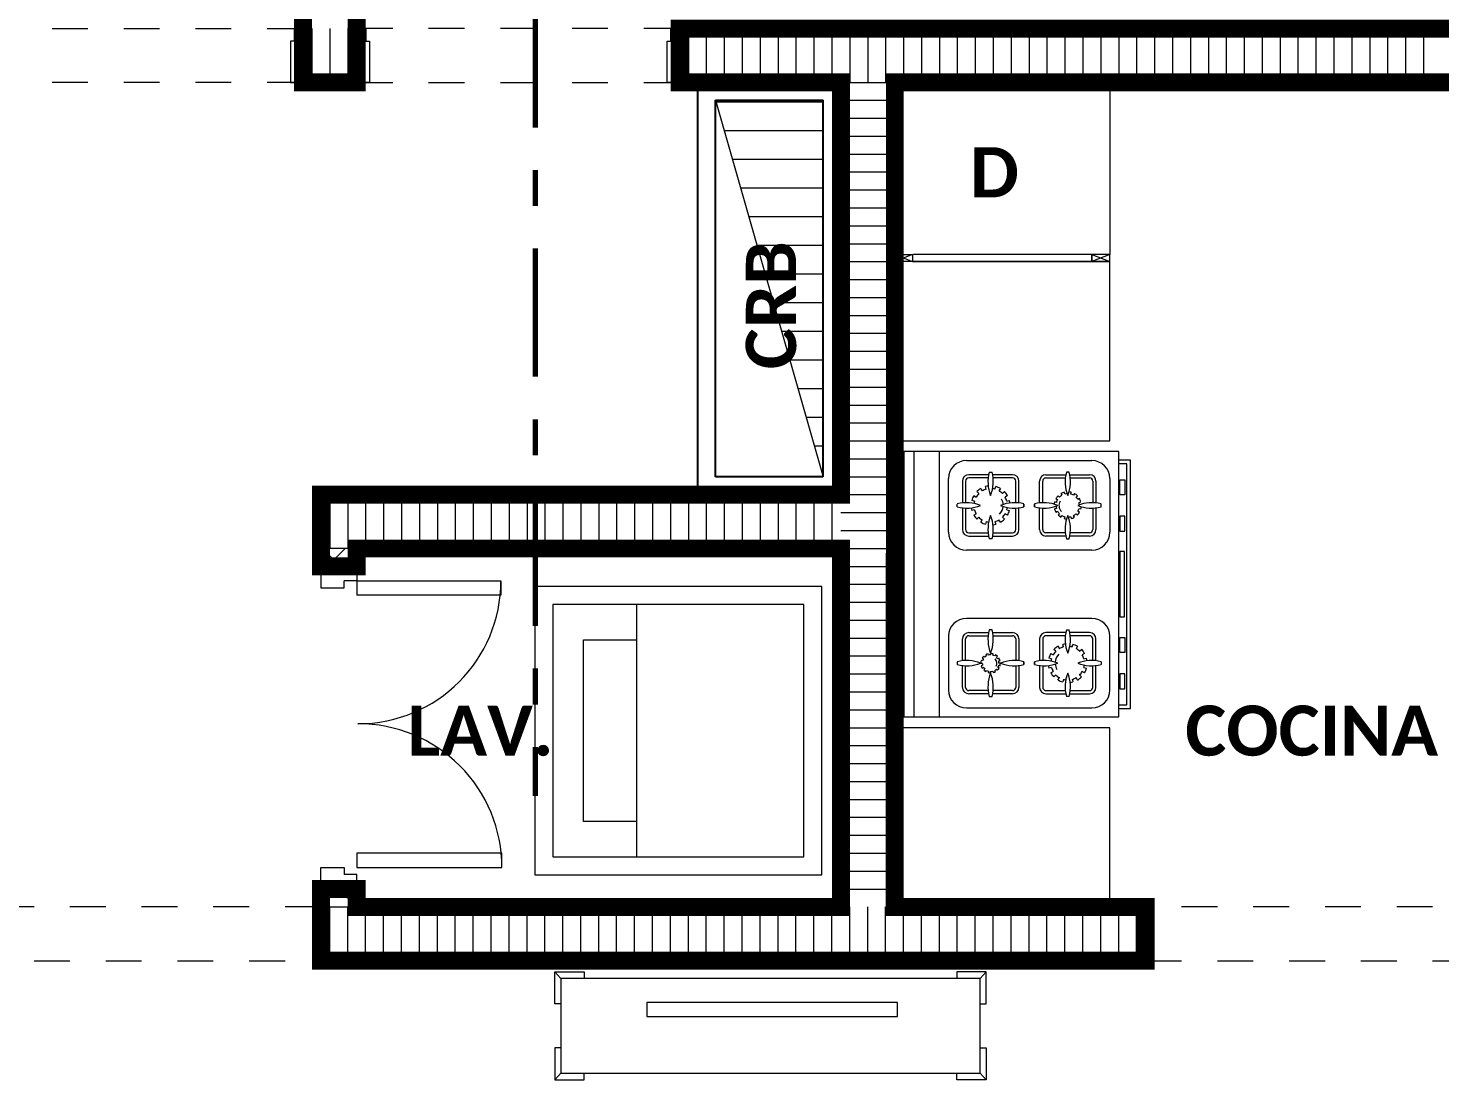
# Model space of a CAD drawing. Header units: metres. Extents: x -144 to 1000, y -717 to 29.
# Drawn here: x 562.195 to 566.131, y -554.602 to -551.669 of the extents above; entities that cross this region are included whole.
import ezdxf

# ---------------------------------------------------------------- set-up
doc = ezdxf.new("R2010")
doc.units = ezdxf.units.M
for name, pattern in [('Basculante', [0.11625, 0.075, -0.04125]), ('Dash Dot 3_16_', [0.595313, 0.357187, -0.119063, 0, -0.119063]), ('Trazo', [0.45, 0.225, -0.225])]:
    doc.linetypes.add(name, pattern=pattern)
doc.layers.get('0').update_dxf_attribs({"color": 1})
doc.layers.add('00-MEDICION', color=30, linetype='Continuous')
for name, color, linetype, lineweight in [('A-DETL-GENF', 1, 'Continuous', 9), ('A-DETL-MEDM', 1, 'Continuous', 30), ('A-DETL-THIN', 1, 'Continuous', 9), ('A-DOOR', 1, 'Continuous', 9), ('A-DOOR-FRAM', 1, 'Continuous', 9), ('A-DOOR-HDLN', 1, 'Trazo', 20), ('A-FLOR', 2, 'Continuous', 9), ('A-GENM', 1, 'Continuous', 9), ('A-WALL', 4, 'Continuous', 9), ('G-ANNO-SYMB', 1, 'Continuous', 9), ('G-ANNO-TEXT', 2, 'Continuous', 9), ('G-IMPT', 1, 'Continuous', 9), ('I-FURN', 2, 'Continuous', 9)]:
    doc.layers.add(name, color=color, linetype=linetype, lineweight=lineweight)
doc.layers.add('A-WALL-PATT', color=7, linetype='Continuous', lineweight=35, true_color=0x9c9c9c)
doc.styles.add('Calibri_B', font='calibrib.ttf', dxfattribs={"height": 0.165})

# ---------------------------------------------------------------- blocks, each defined once
blk = doc.blocks.new('ESTUFA TIPO - 13-estufa_dwg-319792-Nivel 5')
at = {"layer": 'G-IMPT'}
for p, q in [((-2234.0276, 503.5424), (-2234.0276, 504.2824)), ((-2233.957, 503.5424), (-2233.957, 504.2824)), ((-2233.882, 504.2574), (-2233.532, 504.2574)), ((-2233.932, 504.0574), (-2233.932, 504.2074)), ((-2233.8932, 504.1999), (-2233.8932, 504.1391)), ((-2233.8842, 504.1999), (-2233.8842, 504.1398)), ((-2233.8201, 504.2179), (-2233.8752, 504.2179)), ((-2233.8214, 504.2089), (-2233.8752, 504.2089)), ((-2233.8184, 504.2253), (-2233.8106, 504.2253)), ((-2233.7537, 504.2179), (-2233.8089, 504.2179)), ((-2233.7537, 504.2089), (-2233.8076, 504.2089)), ((-2233.7447, 504.1398), (-2233.7447, 504.1999)), ((-2233.7357, 504.1391), (-2233.7357, 504.1999)), ((-2233.6782, 504.1391), (-2233.6782, 504.1999)), ((-2233.6692, 504.1398), (-2233.6692, 504.1999)), ((-2233.6602, 504.2179), (-2233.6051, 504.2179)), ((-2233.6602, 504.2089), (-2233.6064, 504.2089)), ((-2233.5956, 504.2253), (-2233.6034, 504.2253)), ((-2233.5939, 504.2179), (-2233.5387, 504.2179)), ((-2233.5926, 504.2089), (-2233.5387, 504.2089)), ((-2233.5297, 504.1999), (-2233.5297, 504.1398)), ((-2233.5207, 504.1999), (-2233.5207, 504.1391)), ((-2233.482, 504.2074), (-2233.482, 504.0574)), ((-2233.8615, 504.1596), (-2233.8549, 504.1558)), ((-2233.8475, 504.1654), (-2233.8529, 504.1708)), ((-2233.8417, 504.1795), (-2233.8378, 504.1728)), ((-2233.8266, 504.1775), (-2233.8286, 504.1849)), ((-2233.8024, 504.1775), (-2233.8004, 504.1849)), ((-2233.7873, 504.1795), (-2233.7912, 504.1728)), ((-2233.7815, 504.1654), (-2233.7761, 504.1708)), ((-2233.7675, 504.1596), (-2233.7741, 504.1558)), ((-2233.6185, 504.1654), (-2233.6158, 504.1607)), ((-2233.608, 504.164), (-2233.6093, 504.1692)), ((-2233.591, 504.164), (-2233.5897, 504.1692)), ((-2233.5805, 504.1654), (-2233.5832, 504.1607)), ((-2233.9074, 504.1285), (-2233.9074, 504.1363)), ((-2233.8932, 504.1257), (-2233.8932, 504.0649)), ((-2233.8842, 504.125), (-2233.8842, 504.0649)), ((-2233.8596, 504.1445), (-2233.867, 504.1465)), ((-2233.8596, 504.1204), (-2233.867, 504.1184)), ((-2233.7694, 504.1445), (-2233.762, 504.1465)), ((-2233.7694, 504.1204), (-2233.762, 504.1184)), ((-2233.7447, 504.0649), (-2233.7447, 504.125)), ((-2233.7357, 504.0649), (-2233.7357, 504.1257)), ((-2233.6782, 504.0649), (-2233.6782, 504.1257)), ((-2233.6692, 504.0649), (-2233.6692, 504.125)), ((-2233.631, 504.1409), (-2233.6362, 504.1423)), ((-2233.631, 504.124), (-2233.6362, 504.1226)), ((-2233.6324, 504.1514), (-2233.6278, 504.1488)), ((-2233.6226, 504.1555), (-2233.6264, 504.1593)), ((-2233.5764, 504.1555), (-2233.5726, 504.1593)), ((-2233.5666, 504.1514), (-2233.5712, 504.1488)), ((-2233.568, 504.1409), (-2233.5628, 504.1423)), ((-2233.568, 504.124), (-2233.5628, 504.1226)), ((-2233.5297, 504.125), (-2233.5297, 504.0649)), ((-2233.5207, 504.1257), (-2233.5207, 504.0649)), ((-2233.5066, 504.1285), (-2233.5066, 504.1363)), ((-2233.8615, 504.1053), (-2233.8549, 504.1091)), ((-2233.8475, 504.0994), (-2233.8529, 504.094)), ((-2233.8417, 504.0854), (-2233.8378, 504.092)), ((-2233.8266, 504.0874), (-2233.8286, 504.08)), ((-2233.8024, 504.0874), (-2233.8004, 504.08)), ((-2233.7873, 504.0854), (-2233.7912, 504.092)), ((-2233.7815, 504.0994), (-2233.7761, 504.094)), ((-2233.7675, 504.1053), (-2233.7741, 504.1091)), ((-2233.6324, 504.1134), (-2233.6278, 504.1161)), ((-2233.6226, 504.1093), (-2233.6264, 504.1055)), ((-2233.6185, 504.0995), (-2233.6158, 504.1041)), ((-2233.608, 504.1009), (-2233.6093, 504.0957)), ((-2233.591, 504.1009), (-2233.5897, 504.0957)), ((-2233.5805, 504.0995), (-2233.5832, 504.1041)), ((-2233.5764, 504.1093), (-2233.5726, 504.1055)), ((-2233.5666, 504.1134), (-2233.5712, 504.1161)), ((-2233.8752, 504.0559), (-2233.8214, 504.0559)), ((-2233.8752, 504.0469), (-2233.8201, 504.0469)), ((-2233.8089, 504.0469), (-2233.7537, 504.0469)), ((-2233.8076, 504.0559), (-2233.7537, 504.0559)), ((-2233.6064, 504.0559), (-2233.6602, 504.0559)), ((-2233.6051, 504.0469), (-2233.6602, 504.0469)), ((-2233.5387, 504.0469), (-2233.5939, 504.0469)), ((-2233.5387, 504.0559), (-2233.5926, 504.0559)), ((-2233.532, 504.0074), (-2233.882, 504.0074)), ((-2233.8106, 504.0396), (-2233.8184, 504.0396)), ((-2233.6034, 504.0396), (-2233.5956, 504.0396)), ((-2233.532, 503.8174), (-2233.882, 503.8174)), ((-2233.932, 503.7674), (-2233.932, 503.6174)), ((-2233.8752, 503.7779), (-2233.8201, 503.7779)), ((-2233.8752, 503.7689), (-2233.8214, 503.7689)), ((-2233.8106, 503.7853), (-2233.8184, 503.7853)), ((-2233.8089, 503.7779), (-2233.7537, 503.7779)), ((-2233.8076, 503.7689), (-2233.7537, 503.7689)), ((-2233.6051, 503.7779), (-2233.6602, 503.7779)), ((-2233.6064, 503.7689), (-2233.6602, 503.7689)), ((-2233.6034, 503.7853), (-2233.5956, 503.7853)), ((-2233.5387, 503.7779), (-2233.5939, 503.7779)), ((-2233.5387, 503.7689), (-2233.5926, 503.7689)), ((-2233.482, 503.6174), (-2233.482, 503.7674)), ((-2233.8932, 503.6991), (-2233.8932, 503.7599)), ((-2233.8842, 503.6998), (-2233.8842, 503.7599)), ((-2233.7447, 503.7599), (-2233.7447, 503.6998)), ((-2233.7357, 503.7599), (-2233.7357, 503.6991)), ((-2233.6782, 503.7599), (-2233.6782, 503.6991)), ((-2233.6692, 503.7599), (-2233.6692, 503.6998)), ((-2233.6325, 503.7254), (-2233.6379, 503.7308)), ((-2233.6267, 503.7395), (-2233.6228, 503.7328)), ((-2233.6116, 503.7375), (-2233.6136, 503.7449)), ((-2233.5874, 503.7375), (-2233.5854, 503.7449)), ((-2233.5723, 503.7395), (-2233.5762, 503.7328)), ((-2233.5665, 503.7254), (-2233.5611, 503.7308)), ((-2233.5297, 503.6998), (-2233.5297, 503.7599)), ((-2233.5207, 503.6991), (-2233.5207, 503.7599)), ((-2233.9074, 503.6963), (-2233.9074, 503.6885)), ((-2233.8417, 503.6924), (-2233.8378, 503.6924)), ((-2233.837, 503.6985), (-2233.8407, 503.6995)), ((-2233.838, 503.706), (-2233.8347, 503.7041)), ((-2233.831, 503.7089), (-2233.8337, 503.7116)), ((-2233.8281, 503.7159), (-2233.8262, 503.7126)), ((-2233.8205, 503.715), (-2233.8215, 503.7187)), ((-2233.8145, 503.7196), (-2233.8145, 503.7158)), ((-2233.8085, 503.715), (-2233.8075, 503.7187)), ((-2233.8009, 503.7159), (-2233.8028, 503.7126)), ((-2233.798, 503.7089), (-2233.7953, 503.7116)), ((-2233.791, 503.706), (-2233.7943, 503.7041)), ((-2233.792, 503.6985), (-2233.7883, 503.6995)), ((-2233.7873, 503.6924), (-2233.7912, 503.6924)), ((-2233.6446, 503.7045), (-2233.652, 503.7065)), ((-2233.6465, 503.7196), (-2233.6399, 503.7158)), ((-2233.5525, 503.7196), (-2233.5591, 503.7158)), ((-2233.5544, 503.7045), (-2233.547, 503.7065)), ((-2233.5066, 503.6963), (-2233.5066, 503.6885)), ((-2233.8932, 503.6249), (-2233.8932, 503.6857)), ((-2233.8842, 503.6249), (-2233.8842, 503.685)), ((-2233.837, 503.6864), (-2233.8407, 503.6854)), ((-2233.838, 503.6788), (-2233.8347, 503.6808)), ((-2233.831, 503.6759), (-2233.8337, 503.6732)), ((-2233.8281, 503.6689), (-2233.8262, 503.6722)), ((-2233.8205, 503.6699), (-2233.8215, 503.6662)), ((-2233.8145, 503.6653), (-2233.8145, 503.6691)), ((-2233.8085, 503.6699), (-2233.8075, 503.6662)), ((-2233.8009, 503.6689), (-2233.8028, 503.6722)), ((-2233.798, 503.6759), (-2233.7953, 503.6732)), ((-2233.791, 503.6788), (-2233.7943, 503.6808)), ((-2233.792, 503.6864), (-2233.7883, 503.6854)), ((-2233.7447, 503.685), (-2233.7447, 503.6249)), ((-2233.7357, 503.6857), (-2233.7357, 503.6249)), ((-2233.6782, 503.6857), (-2233.6782, 503.6249)), ((-2233.6692, 503.685), (-2233.6692, 503.6249)), ((-2233.6446, 503.6804), (-2233.652, 503.6784)), ((-2233.6465, 503.6653), (-2233.6399, 503.6691)), ((-2233.6325, 503.6594), (-2233.6379, 503.654)), ((-2233.6267, 503.6454), (-2233.6228, 503.652)), ((-2233.5723, 503.6454), (-2233.5762, 503.652)), ((-2233.5665, 503.6594), (-2233.5611, 503.654)), ((-2233.5525, 503.6653), (-2233.5591, 503.6691)), ((-2233.5544, 503.6804), (-2233.547, 503.6784)), ((-2233.5297, 503.6249), (-2233.5297, 503.685)), ((-2233.5207, 503.6249), (-2233.5207, 503.6857)), ((-2233.8214, 503.6159), (-2233.8752, 503.6159)), ((-2233.7537, 503.6159), (-2233.8076, 503.6159)), ((-2233.6602, 503.6159), (-2233.6064, 503.6159)), ((-2233.6116, 503.6474), (-2233.6136, 503.64)), ((-2233.5926, 503.6159), (-2233.5387, 503.6159)), ((-2233.5874, 503.6474), (-2233.5854, 503.64)), ((-2233.8201, 503.6069), (-2233.8752, 503.6069)), ((-2233.8184, 503.5996), (-2233.8106, 503.5996)), ((-2233.7537, 503.6069), (-2233.8089, 503.6069)), ((-2233.6602, 503.6069), (-2233.6051, 503.6069)), ((-2233.5956, 503.5996), (-2233.6034, 503.5996)), ((-2233.5939, 503.6069), (-2233.5387, 503.6069)), ((-2233.882, 503.5674), (-2233.532, 503.5674))]:
    blk.add_line(p, q, dxfattribs=at)
at = {"layer": 'G-IMPT', "flags": 128}
for points in [[(-2234.057, 504.2824), (-2234.057, 503.5424), (-2233.457, 503.5424), (-2233.457, 504.2824)], [(-2233.4538, 504.1621), (-2233.4538, 504.2041), (-2233.4404, 504.2041), (-2233.4404, 504.1621)], [(-2233.7216, 504.1363), (-2233.7216, 504.1285)], [(-2233.6924, 504.1363), (-2233.6924, 504.1285)], [(-2233.4538, 504.1027), (-2233.4538, 504.0608), (-2233.4404, 504.0608), (-2233.4404, 504.1027)], [(-2233.4543, 504.0034), (-2233.4543, 503.8215), (-2233.4409, 503.8215), (-2233.4409, 504.0034)], [(-2233.4538, 503.7221), (-2233.4538, 503.7641), (-2233.4404, 503.7641), (-2233.4404, 503.7221)], [(-2233.7216, 503.6963), (-2233.7216, 503.6885)], [(-2233.6924, 503.6885), (-2233.6924, 503.6963)], [(-2233.4538, 503.6627), (-2233.4538, 503.6208), (-2233.4404, 503.6208), (-2233.4404, 503.6627)]]:
    blk.add_lwpolyline(points, close=True, dxfattribs=at)
for points in [[(-2233.457, 503.5664), (-2233.4247, 503.5664), (-2233.4247, 504.2584), (-2233.457, 504.2584)], [(-2233.457, 503.5764), (-2233.4347, 503.5764), (-2233.4347, 504.2484), (-2233.457, 504.2484)]]:
    blk.add_lwpolyline(points, dxfattribs=at)
at = {"layer": 'G-IMPT'}
for centre, radius, start, end in [((-2233.882, 504.2074), 0.05, 90, 180), ((-2233.532, 504.2074), 0.05, 360, 90), ((-2233.8752, 504.1999), 0.018, 90, 180), ((-2233.8752, 504.1999), 0.009, 90, 180), ((-2233.7205, 504.1985), 0.1015, 164.6884, 202.146), ((-2233.9085, 504.1985), 0.1015, 337.854, 15.3116), ((-2233.7537, 504.1999), 0.018, 0, 90), ((-2233.7537, 504.1999), 0.009, 0, 90), ((-2233.6602, 504.1999), 0.018, 90, 180), ((-2233.6602, 504.1999), 0.009, 90, 180), ((-2233.5055, 504.1985), 0.1015, 164.6884, 202.146), ((-2233.6935, 504.1985), 0.1015, 337.854, 15.3116), ((-2233.5387, 504.1999), 0.018, 0, 90), ((-2233.5387, 504.1999), 0.009, 0, 90), ((-2233.8145, 504.1324), 0.0543, 150, 165), ((-2233.8145, 504.1324), 0.0467, 135, 150), ((-2233.8145, 504.1324), 0.0543, 120, 135), ((-2233.8145, 504.1324), 0.0467, 105, 120), ((-2233.8145, 504.1324), 0.0543, 97.1393, 105), ((-2233.8145, 504.1324), 0.0467, 75, 83.1767), ((-2233.8145, 504.1324), 0.0543, 60, 75), ((-2233.8145, 504.1324), 0.0467, 45, 60), ((-2233.8145, 504.1324), 0.0543, 30, 45), ((-2233.5995, 504.1324), 0.0327, 120, 135), ((-2233.5995, 504.1324), 0.038, 105, 120), ((-2233.5995, 504.1324), 0.0327, 93.1677, 105), ((-2233.5995, 504.1324), 0.038, 75, 84.7459), ((-2233.5995, 504.1324), 0.0327, 60, 75), ((-2233.5995, 504.1324), 0.038, 45, 60), ((-2233.8806, 504.0385), 0.1015, 67.854, 105.3116), ((-2233.8806, 504.2264), 0.1015, 254.6884, 292.146), ((-2233.8145, 504.1324), 0.0543, 187.1393, 195), ((-2233.8145, 504.1324), 0.0467, 165, 173.1767), ((-2233.8145, 504.1324), 0.0467, 195, 210), ((-2233.8145, 504.1324), 0.0351, 315, 355.75), ((-2233.7484, 504.0385), 0.1015, 74.6884, 112.146), ((-2233.7484, 504.0385), 0.1015, 74.6884, 112.146), ((-2233.7484, 504.2264), 0.1015, 247.854, 285.3116), ((-2233.7484, 504.2264), 0.1015, 247.854, 285.3116), ((-2233.8145, 504.1324), 0.0351, 4.25, 30), ((-2233.8145, 504.1324), 0.0467, 15, 30), ((-2233.8145, 504.1324), 0.0467, 345, 353.1767), ((-2233.8145, 504.1324), 0.0543, 7.1393, 15), ((-2233.6656, 504.0385), 0.1015, 67.854, 105.3116), ((-2233.6656, 504.0385), 0.1015, 67.854, 105.3116), ((-2233.6656, 504.2264), 0.1015, 254.6884, 292.146), ((-2233.6656, 504.2264), 0.1015, 254.6884, 292.146), ((-2233.5995, 504.1324), 0.038, 165, 174.7459), ((-2233.5995, 504.1324), 0.038, 195, 210), ((-2233.5995, 504.1324), 0.038, 135, 150), ((-2233.5995, 504.1324), 0.0327, 183.1677, 195), ((-2233.5995, 504.1324), 0.0327, 150, 165), ((-2233.5995, 504.1324), 0.0245, 150, 225), ((-2233.5995, 504.1324), 0.0327, 30, 45), ((-2233.5334, 504.0385), 0.1015, 74.6884, 112.146), ((-2233.5334, 504.2264), 0.1015, 247.854, 285.3116), ((-2233.5995, 504.1324), 0.0327, 330, 345), ((-2233.5995, 504.1324), 0.0327, 3.1677, 15), ((-2233.5995, 504.1324), 0.038, 15, 30), ((-2233.5995, 504.1324), 0.038, 345, 354.7459), ((-2233.8145, 504.1324), 0.0543, 210, 225), ((-2233.8145, 504.1324), 0.0467, 225, 240), ((-2233.8145, 504.1324), 0.0543, 240, 255), ((-2233.8145, 504.1324), 0.0467, 255, 263.1767), ((-2233.7205, 504.0663), 0.1015, 157.854, 195.3116), ((-2233.9085, 504.0663), 0.1015, 344.6884, 22.146), ((-2233.8145, 504.1324), 0.0467, 285, 300), ((-2233.8145, 504.1324), 0.0543, 300, 315), ((-2233.8145, 504.1324), 0.0467, 315, 330), ((-2233.8145, 504.1324), 0.0543, 330, 345), ((-2233.5995, 504.1324), 0.0327, 210, 225), ((-2233.5995, 504.1324), 0.038, 225, 240), ((-2233.5995, 504.1324), 0.0327, 240, 255), ((-2233.5995, 504.1324), 0.038, 255, 264.7459), ((-2233.5055, 504.0663), 0.1015, 157.854, 195.3116), ((-2233.6935, 504.0663), 0.1015, 344.6884, 22.146), ((-2233.5995, 504.1324), 0.0327, 273.1677, 285), ((-2233.5995, 504.1324), 0.038, 285, 300), ((-2233.5995, 504.1324), 0.0327, 300, 315), ((-2233.5995, 504.1324), 0.038, 315, 330), ((-2233.882, 504.0574), 0.05, 180, 270), ((-2233.8752, 504.0649), 0.018, 180, 270), ((-2233.8752, 504.0649), 0.009, 180, 270), ((-2233.8145, 504.1324), 0.0543, 277.1393, 285), ((-2233.7537, 504.0649), 0.018, 270, 0), ((-2233.7537, 504.0649), 0.009, 270, 0), ((-2233.6602, 504.0649), 0.018, 180, 270), ((-2233.6602, 504.0649), 0.009, 180, 270), ((-2233.5387, 504.0649), 0.009, 270, 360), ((-2233.5387, 504.0649), 0.018, 270, 0), ((-2233.532, 504.0574), 0.05, 270, 0), ((-2233.882, 503.7674), 0.05, 90, 180), ((-2233.532, 503.7674), 0.05, 360, 90), ((-2233.8752, 503.7599), 0.018, 90, 180), ((-2233.8752, 503.7599), 0.009, 90, 180), ((-2233.7205, 503.7585), 0.1015, 164.6884, 202.146), ((-2233.9085, 503.7585), 0.1015, 337.854, 15.3116), ((-2233.7537, 503.7599), 0.018, 0, 90), ((-2233.7537, 503.7599), 0.009, 0, 90), ((-2233.6602, 503.7599), 0.018, 90, 180), ((-2233.6602, 503.7599), 0.009, 90, 180), ((-2233.5055, 503.7585), 0.1015, 164.6884, 202.146), ((-2233.6935, 503.7585), 0.1015, 337.854, 15.3116), ((-2233.5387, 503.7599), 0.018, 0, 90), ((-2233.5387, 503.7599), 0.009, 0, 90), ((-2233.5995, 503.6924), 0.0543, 120, 135), ((-2233.5995, 503.6924), 0.0467, 105, 120), ((-2233.5995, 503.6924), 0.0543, 97.1393, 105), ((-2233.5995, 503.6924), 0.0467, 75, 83.1767), ((-2233.5995, 503.6924), 0.0543, 60, 75), ((-2233.5995, 503.6924), 0.0467, 45, 60), ((-2233.5995, 503.6924), 0.0543, 30, 45), ((-2233.8806, 503.5985), 0.1015, 67.854, 105.3116), ((-2233.8806, 503.7864), 0.1015, 254.6884, 292.146), ((-2233.8145, 503.6924), 0.0272, 165, 180), ((-2233.8145, 503.6924), 0.0272, 135, 150), ((-2233.8145, 503.6924), 0.0233, 180, 195), ((-2233.8145, 503.6924), 0.0233, 150, 165), ((-2233.8145, 503.6924), 0.0233, 120, 135), ((-2233.8145, 503.6924), 0.0272, 105, 120), ((-2233.8145, 503.6924), 0.0233, 90, 105), ((-2233.8145, 503.6924), 0.0272, 75, 90), ((-2233.8145, 503.6924), 0.0233, 60, 75), ((-2233.8145, 503.6924), 0.0175, 330, 45), ((-2233.8145, 503.6924), 0.0272, 45, 60), ((-2233.8145, 503.6924), 0.0233, 30, 45), ((-2233.8145, 503.6924), 0.0233, 360, 15), ((-2233.8145, 503.6924), 0.0272, 15, 30), ((-2233.8145, 503.6924), 0.0272, 345, 360), ((-2233.7484, 503.5985), 0.1015, 74.6884, 112.146), ((-2233.7484, 503.5985), 0.1015, 74.6884, 112.146), ((-2233.7484, 503.7864), 0.1015, 247.854, 285.3116), ((-2233.7484, 503.7864), 0.1015, 247.854, 285.3116), ((-2233.6656, 503.5985), 0.1015, 67.854, 105.3116), ((-2233.6656, 503.5985), 0.1015, 67.854, 105.3116), ((-2233.6656, 503.7864), 0.1015, 254.6884, 292.146), ((-2233.6656, 503.7864), 0.1015, 254.6884, 292.146), ((-2233.5995, 503.6924), 0.0543, 150, 165), ((-2233.5995, 503.6924), 0.0467, 165, 173.1767), ((-2233.5995, 503.6924), 0.0467, 135, 150), ((-2233.5995, 503.6924), 0.0351, 135, 175.75), ((-2233.5995, 503.6924), 0.0351, 184.25, 210), ((-2233.5334, 503.5985), 0.1015, 74.6884, 112.146), ((-2233.5334, 503.7864), 0.1015, 247.854, 285.3116), ((-2233.5995, 503.6924), 0.0467, 15, 30), ((-2233.5995, 503.6924), 0.0543, 7.1393, 15), ((-2233.8145, 503.6924), 0.0272, 195, 210), ((-2233.8145, 503.6924), 0.0233, 210, 225), ((-2233.8145, 503.6924), 0.0272, 225, 240), ((-2233.8145, 503.6924), 0.0233, 240, 255), ((-2233.7205, 503.6263), 0.1015, 157.854, 195.3116), ((-2233.8145, 503.6924), 0.0272, 255, 270), ((-2233.8145, 503.6924), 0.0233, 270, 285), ((-2233.9085, 503.6263), 0.1015, 344.6884, 22.146), ((-2233.8145, 503.6924), 0.0272, 285, 300), ((-2233.8145, 503.6924), 0.0233, 300, 315), ((-2233.8145, 503.6924), 0.0272, 315, 330), ((-2233.8145, 503.6924), 0.0233, 330, 345), ((-2233.5995, 503.6924), 0.0543, 187.1393, 195), ((-2233.5995, 503.6924), 0.0543, 210, 225), ((-2233.5995, 503.6924), 0.0467, 195, 210), ((-2233.5995, 503.6924), 0.0467, 225, 240), ((-2233.5055, 503.6263), 0.1015, 157.854, 195.3116), ((-2233.6935, 503.6263), 0.1015, 344.6884, 22.146), ((-2233.5995, 503.6924), 0.0467, 285, 300), ((-2233.5995, 503.6924), 0.0543, 300, 315), ((-2233.5995, 503.6924), 0.0467, 315, 330), ((-2233.5995, 503.6924), 0.0467, 345, 353.1767), ((-2233.5995, 503.6924), 0.0543, 330, 345), ((-2233.882, 503.6174), 0.05, 180, 270), ((-2233.8752, 503.6249), 0.018, 180, 270), ((-2233.8752, 503.6249), 0.009, 180, 270), ((-2233.7537, 503.6249), 0.009, 270, 0), ((-2233.7537, 503.6249), 0.018, 270, 360), ((-2233.6602, 503.6249), 0.018, 180, 270), ((-2233.6602, 503.6249), 0.009, 180, 270), ((-2233.5995, 503.6924), 0.0543, 240, 255), ((-2233.5995, 503.6924), 0.0467, 255, 263.1767), ((-2233.5995, 503.6924), 0.0543, 277.1393, 285), ((-2233.5387, 503.6249), 0.018, 270, 360), ((-2233.5387, 503.6249), 0.009, 270, 0), ((-2233.532, 503.6174), 0.05, 270, 0)]:
    blk.add_arc(centre, radius, start, end, dxfattribs=at)
blk = doc.blocks.new('O')
at = {"layer": 'A-DETL-GENF', "linetype": 'Basculante'}
for p, q in [((566.9027, -488.6688), (567.8027, -488.6688)), ((567.8027, -488.6688), (567.8027, -488.8188)), ((567.953, -488.6688), (567.953, -488.8188)), ((568.853, -488.6688), (567.953, -488.6688)), ((568.853, -488.8188), (568.853, -488.6688)), ((567.8027, -488.8188), (566.9027, -488.8188)), ((567.953, -488.8188), (568.853, -488.8188)), ((567.8525, -491.1188), (566.8525, -491.1188)), ((571.1527, -491.1188), (570.1527, -491.1188)), ((566.8525, -491.2688), (567.8525, -491.2688)), ((570.1527, -491.2688), (571.1527, -491.2688))]:
    blk.add_line(p, q, dxfattribs=at)
at = {"layer": 'A-DETL-GENF', "color": 251, "true_color": 0x535353}
for p, q in [((568.9541, -488.8728), (569.2527, -488.8728)), ((568.977, -488.9528), (569.2528, -488.9528)), ((568.9999, -489.0328), (569.2528, -489.0328)), ((569.0227, -489.1128), (569.2528, -489.1128)), ((569.0456, -489.1928), (569.2528, -489.1928)), ((569.0684, -489.2728), (569.2528, -489.2728)), ((569.0913, -489.3528), (569.2529, -489.3528)), ((569.1141, -489.4328), (569.2529, -489.4328)), ((569.137, -489.5128), (569.2529, -489.5128)), ((569.1599, -489.5928), (569.2529, -489.5928)), ((569.1827, -489.6728), (569.2529, -489.6728)), ((569.2056, -489.7528), (569.2529, -489.7528)), ((569.2284, -489.8328), (569.253, -489.8328)), ((569.2513, -489.9128), (569.253, -489.9128))]:
    blk.add_line(p, q, dxfattribs=at)
at = {"layer": 'A-DETL-MEDM'}
for p, q in [((567.8525, -491.2688), (567.8525, -491.1188)), ((570.1527, -491.1188), (570.1527, -491.2688))]:
    blk.add_line(p, q, dxfattribs=at)
at = {"layer": 'A-DETL-THIN'}
for p, q in [((569.253, -488.8688), (568.953, -488.8688)), ((568.953, -488.8688), (569.253, -489.9188)), ((569.253, -489.9188), (569.253, -488.8688))]:
    blk.add_line(p, q, dxfattribs=at)
at = {"layer": 'A-DOOR'}
for p, q in [((567.8027, -488.6688), (567.8027, -488.8188)), ((567.953, -488.6688), (567.953, -488.8188))]:
    blk.add_line(p, q, dxfattribs=at)
at = {"layer": 'A-DOOR', "lineweight": 15}
for p, q in [((567.9525, -490.2091), (567.9525, -490.2491)), ((567.9525, -490.2091), (568.3546, -490.2091)), ((568.3546, -490.2091), (568.3546, -490.2491)), ((568.3546, -490.2491), (567.9525, -490.2491)), ((567.9525, -490.9688), (567.9525, -491.0088)), ((568.3575, -490.9688), (567.9525, -490.9688)), ((568.3575, -491.0088), (568.3575, -490.9688)), ((567.9525, -491.0088), (568.3575, -491.0088))]:
    blk.add_line(p, q, dxfattribs=at)
at = {"layer": 'A-DOOR'}
for centre, radius, start, end in [((567.9559, -490.2091), 0.3987, 270, 0), ((567.9566, -491.0088), 0.4009, 0, 90.0948)]:
    blk.add_arc(centre, radius, start, end, dxfattribs=at)
at = {"layer": 'A-DOOR-FRAM', "lineweight": 15}
for p, q in [((567.8027, -488.6688), (567.7777, -488.6688)), ((567.7777, -488.6688), (567.7777, -488.7038)), ((567.953, -488.6688), (567.978, -488.6688)), ((567.978, -488.6688), (567.978, -488.7038)), ((568.828, -488.6688), (568.853, -488.6688)), ((568.828, -488.7038), (568.828, -488.6688)), ((567.7777, -488.7038), (567.7677, -488.7038)), ((567.7677, -488.7038), (567.7677, -488.8188)), ((567.978, -488.7038), (567.988, -488.7038)), ((567.988, -488.7038), (567.988, -488.8188)), ((568.818, -488.7038), (568.828, -488.7038)), ((568.818, -488.8188), (568.818, -488.7038)), ((567.7677, -488.8188), (567.8027, -488.8188)), ((567.988, -488.8188), (567.953, -488.8188)), ((568.853, -488.8188), (568.818, -488.8188)), ((567.8525, -490.1688), (567.8525, -490.2288)), ((567.9525, -490.1688), (567.8525, -490.1688)), ((567.9525, -490.1688), (567.9525, -490.2091)), ((567.9175, -490.2288), (567.9175, -490.2091)), ((567.9525, -490.2091), (567.9175, -490.2091)), ((567.8525, -490.2288), (567.9175, -490.2288)), ((567.8525, -491.0088), (567.9175, -491.0088)), ((567.8525, -491.0688), (567.8525, -491.0088)), ((567.9175, -491.0088), (567.9175, -491.0284)), ((567.9525, -491.0284), (567.9175, -491.0284)), ((567.9525, -491.0688), (567.9525, -491.0284)), ((567.9525, -491.0688), (567.8525, -491.0688))]:
    blk.add_line(p, q, dxfattribs=at)
at = {"layer": 'A-DOOR-HDLN'}
blk.add_line((568.853, -488.8188), (568.853, -488.6688), dxfattribs=at)
at = {"layer": 'A-FLOR'}
for p, q in [((570.0527, -489.3188), (569.4527, -489.3188)), ((570.0527, -489.8188), (570.0527, -489.3188)), ((569.4527, -489.8188), (570.0527, -489.8188)), ((570.0527, -490.6188), (569.4527, -490.6188)), ((570.0527, -491.1188), (570.0527, -490.6188))]:
    blk.add_line(p, q, dxfattribs=at)
at = {"layer": 'A-GENM', "lineweight": 25}
for p, q in [((569.3027, -488.8188), (568.9027, -488.8188)), ((568.9027, -488.8188), (568.9027, -489.9688)), ((569.3027, -489.9688), (569.3027, -488.8188)), ((568.9527, -488.8688), (569.2527, -488.8688)), ((568.9527, -489.9188), (568.9527, -488.8688)), ((569.2527, -488.8688), (569.2527, -489.9188)), ((569.2527, -489.9188), (568.9527, -489.9188)), ((568.9027, -489.9688), (569.3027, -489.9688))]:
    blk.add_line(p, q, dxfattribs=at)
at = {"layer": 'A-WALL', "lineweight": 35}
for p, q in [((567.8027, -485.269), (567.8027, -488.8188)), ((567.9527, -488.6688), (567.9527, -485.519)), ((567.953, -488.6688), (567.9527, -488.6688)), ((567.953, -488.8188), (567.953, -488.6688)), ((571.8526, -488.6688), (568.853, -488.6688)), ((568.853, -488.6688), (568.853, -488.8188)), ((567.8027, -488.8188), (567.953, -488.8188)), ((568.853, -488.8188), (569.3027, -488.8188)), ((569.3027, -488.8188), (569.3027, -489.9688)), ((569.4527, -488.8188), (571.8526, -488.8188)), ((569.4527, -491.1188), (569.4527, -488.8188)), ((569.3027, -489.9688), (567.8525, -489.9688)), ((567.8525, -489.9688), (567.8525, -490.1688)), ((567.9525, -490.1188), (569.3027, -490.1188)), ((567.9525, -490.1688), (567.9525, -490.1188)), ((569.3027, -490.1188), (569.3027, -491.1188)), ((567.8525, -490.1688), (567.9525, -490.1688)), ((567.8525, -491.0688), (567.8525, -491.1188)), ((567.9525, -491.0688), (567.8525, -491.0688)), ((567.9525, -491.1188), (567.9525, -491.0688)), ((569.3027, -491.1188), (567.9525, -491.1188)), ((570.1527, -491.1188), (569.4527, -491.1188)), ((567.8525, -491.2688), (570.1527, -491.2688))]:
    blk.add_line(p, q, dxfattribs=at)
at = {"layer": 'A-WALL'}
for p, q in [((567.9525, -490.1188), (567.8525, -490.1188)), ((567.8525, -491.1188), (567.9525, -491.1188))]:
    blk.add_line(p, q, dxfattribs=at)
at = {"layer": 'A-WALL-PATT', "color": 8, "lineweight": 5, "true_color": 0x727272}
for p, q in [((567.8273, -488.6688), (567.8273, -488.8188)), ((567.8773, -488.6688), (567.8773, -488.8188)), ((567.9273, -488.6688), (567.9273, -488.8188)), ((568.8773, -488.6688), (568.8773, -488.8188)), ((568.9273, -488.6688), (568.9273, -488.8188)), ((568.9773, -488.6688), (568.9773, -488.8188)), ((569.0273, -488.6688), (569.0273, -488.8188)), ((569.0773, -488.6688), (569.0773, -488.8188)), ((569.1273, -488.6688), (569.1273, -488.8188)), ((569.1773, -488.6688), (569.1773, -488.8188)), ((569.2273, -488.6688), (569.2273, -488.8188)), ((569.2773, -488.6688), (569.2773, -488.8188)), ((569.3273, -488.6688), (569.3273, -488.8188)), ((569.3773, -488.6688), (569.3773, -488.8188)), ((569.4273, -488.6688), (569.4273, -488.8188)), ((569.4773, -488.6688), (569.4773, -488.8188)), ((569.5273, -488.6688), (569.5273, -488.8188)), ((569.5773, -488.6688), (569.5773, -488.8188)), ((569.6273, -488.6688), (569.6273, -488.8188)), ((569.6773, -488.6688), (569.6773, -488.8188)), ((569.7273, -488.6688), (569.7273, -488.8188)), ((569.7773, -488.6688), (569.7773, -488.8188)), ((569.8273, -488.6688), (569.8273, -488.8188)), ((569.8773, -488.6688), (569.8773, -488.8188)), ((569.9273, -488.6688), (569.9273, -488.8188)), ((569.9773, -488.6688), (569.9773, -488.8188)), ((570.0273, -488.6688), (570.0273, -488.8188)), ((570.0773, -488.6688), (570.0773, -488.8188)), ((570.1273, -488.6688), (570.1273, -488.8188)), ((570.1773, -488.6688), (570.1773, -488.8188)), ((570.2273, -488.6688), (570.2273, -488.8188)), ((570.2773, -488.6688), (570.2773, -488.8188)), ((570.3273, -488.6688), (570.3273, -488.8188)), ((570.3773, -488.6688), (570.3773, -488.8188)), ((570.4273, -488.6688), (570.4273, -488.8188)), ((570.4773, -488.6688), (570.4773, -488.8188)), ((570.5273, -488.6688), (570.5273, -488.8188)), ((570.5773, -488.6688), (570.5773, -488.8188)), ((570.6273, -488.6688), (570.6273, -488.8188)), ((570.6773, -488.6688), (570.6773, -488.8188)), ((570.7273, -488.6688), (570.7273, -488.8188)), ((570.7773, -488.6688), (570.7773, -488.8188)), ((570.8273, -488.6688), (570.8273, -488.8188)), ((570.8773, -488.6688), (570.8773, -488.8188)), ((570.9273, -488.6688), (570.9273, -488.8188)), ((569.3027, -488.8188), (569.4527, -488.8188)), ((569.3027, -488.8688), (569.4527, -488.8688)), ((569.3027, -488.9188), (569.4527, -488.9188)), ((569.3027, -488.9688), (569.4527, -488.9688)), ((569.3027, -489.0188), (569.4527, -489.0188)), ((569.3027, -489.0688), (569.4527, -489.0688)), ((569.3027, -489.1188), (569.4527, -489.1188)), ((569.3027, -489.1688), (569.4527, -489.1688)), ((569.3027, -489.2188), (569.4527, -489.2188)), ((569.3027, -489.2688), (569.4527, -489.2688)), ((569.3027, -489.3188), (569.4527, -489.3188)), ((569.3027, -489.3688), (569.4527, -489.3688)), ((569.3027, -489.4188), (569.4527, -489.4188)), ((569.3027, -489.4688), (569.4527, -489.4688)), ((569.3027, -489.5188), (569.4527, -489.5188)), ((569.3027, -489.5688), (569.4527, -489.5688)), ((569.3027, -489.6188), (569.4527, -489.6188)), ((569.3027, -489.6688), (569.4527, -489.6688)), ((569.3027, -489.7188), (569.4527, -489.7188)), ((569.3027, -489.7688), (569.4527, -489.7688)), ((569.3027, -489.8188), (569.4527, -489.8188)), ((569.3027, -489.8688), (569.4527, -489.8688)), ((569.3027, -489.9188), (569.4527, -489.9188)), ((567.8773, -489.9688), (567.8773, -490.1188)), ((567.9273, -489.9688), (567.9273, -490.1188)), ((567.9773, -489.9688), (567.9773, -490.1188)), ((568.0273, -489.9688), (568.0273, -490.1188)), ((568.0773, -489.9688), (568.0773, -490.1188)), ((568.1273, -489.9688), (568.1273, -490.1188)), ((568.1773, -489.9688), (568.1773, -490.1188)), ((568.2273, -489.9688), (568.2273, -490.1188)), ((568.2773, -489.9688), (568.2773, -490.1188)), ((568.3273, -489.9688), (568.3273, -490.1188)), ((568.3773, -489.9688), (568.3773, -490.1188)), ((568.4273, -489.9688), (568.4273, -490.1188)), ((568.4773, -489.9688), (568.4773, -490.1188)), ((568.5273, -489.9688), (568.5273, -490.1188)), ((568.5773, -489.9688), (568.5773, -490.1188)), ((568.6273, -489.9688), (568.6273, -490.1188)), ((568.6773, -489.9688), (568.6773, -490.1188)), ((568.7273, -489.9688), (568.7273, -490.1188)), ((568.7773, -489.9688), (568.7773, -490.1188)), ((568.8273, -489.9688), (568.8273, -490.1188)), ((568.8773, -489.9688), (568.8773, -490.1188)), ((568.9273, -489.9688), (568.9273, -490.1188)), ((568.9773, -489.9688), (568.9773, -490.1188)), ((569.0273, -489.9688), (569.0273, -490.1188)), ((569.0773, -489.9688), (569.0773, -490.1188)), ((569.1273, -489.9688), (569.1273, -490.1188)), ((569.1773, -489.9688), (569.1773, -490.1188)), ((569.2273, -489.9688), (569.2273, -490.1188)), ((569.2773, -489.9688), (569.2773, -490.1188)), ((569.3027, -489.9688), (569.4527, -489.9688)), ((569.3027, -490.0188), (569.4527, -490.0188)), ((569.3027, -490.0688), (569.4527, -490.0688)), ((569.3027, -490.1188), (569.4527, -490.1188)), ((569.3027, -490.1688), (569.4527, -490.1688)), ((569.3027, -490.2188), (569.4527, -490.2188)), ((569.3027, -490.2688), (569.4527, -490.2688)), ((569.3027, -490.3188), (569.4527, -490.3188)), ((569.3027, -490.3688), (569.4527, -490.3688)), ((569.3027, -490.4188), (569.4527, -490.4188)), ((569.3027, -490.4688), (569.4527, -490.4688)), ((569.3027, -490.5188), (569.4527, -490.5188)), ((569.3027, -490.5688), (569.4527, -490.5688)), ((569.3027, -490.6188), (569.4527, -490.6188)), ((569.3027, -490.6688), (569.4527, -490.6688)), ((569.3027, -490.7188), (569.4527, -490.7188)), ((569.3027, -490.7688), (569.4527, -490.7688)), ((569.3027, -490.8188), (569.4527, -490.8188)), ((569.3027, -490.8688), (569.4527, -490.8688)), ((569.3027, -490.9188), (569.4527, -490.9188)), ((569.3027, -490.9688), (569.4527, -490.9688)), ((569.3027, -491.0188), (569.4527, -491.0188)), ((569.3027, -491.0688), (569.4527, -491.0688)), ((567.8773, -491.2688), (567.8773, -491.1188)), ((567.9273, -491.2688), (567.9273, -491.1188)), ((567.9773, -491.2688), (567.9773, -491.1188)), ((568.0273, -491.2688), (568.0273, -491.1188)), ((568.0773, -491.2688), (568.0773, -491.1188)), ((568.1273, -491.2688), (568.1273, -491.1188)), ((568.1773, -491.2688), (568.1773, -491.1188)), ((568.2273, -491.2688), (568.2273, -491.1188)), ((568.2773, -491.2688), (568.2773, -491.1188)), ((568.3273, -491.2688), (568.3273, -491.1188)), ((568.3773, -491.2688), (568.3773, -491.1188)), ((568.4273, -491.2688), (568.4273, -491.1188)), ((568.4773, -491.2688), (568.4773, -491.1188)), ((568.5273, -491.2688), (568.5273, -491.1188)), ((568.5773, -491.2688), (568.5773, -491.1188)), ((568.6273, -491.2688), (568.6273, -491.1188)), ((568.6773, -491.2688), (568.6773, -491.1188)), ((568.7273, -491.2688), (568.7273, -491.1188)), ((568.7773, -491.2688), (568.7773, -491.1188)), ((568.8273, -491.2688), (568.8273, -491.1188)), ((568.8773, -491.2688), (568.8773, -491.1188)), ((568.9273, -491.2688), (568.9273, -491.1188)), ((568.9773, -491.2688), (568.9773, -491.1188)), ((569.0273, -491.2688), (569.0273, -491.1188)), ((569.0773, -491.2688), (569.0773, -491.1188)), ((569.1273, -491.2688), (569.1273, -491.1188)), ((569.1773, -491.2688), (569.1773, -491.1188)), ((569.2273, -491.2688), (569.2273, -491.1188)), ((569.2773, -491.2688), (569.2773, -491.1188)), ((569.3273, -491.2688), (569.3273, -491.1188)), ((569.3773, -491.2688), (569.3773, -491.1188)), ((569.4273, -491.2688), (569.4273, -491.1188)), ((569.4773, -491.2688), (569.4773, -491.1188)), ((569.5273, -491.2688), (569.5273, -491.1188)), ((569.5773, -491.2688), (569.5773, -491.1188)), ((569.6273, -491.2688), (569.6273, -491.1188)), ((569.6773, -491.2688), (569.6773, -491.1188)), ((569.7273, -491.2688), (569.7273, -491.1188)), ((569.7773, -491.2688), (569.7773, -491.1188)), ((569.8273, -491.2688), (569.8273, -491.1188)), ((569.8773, -491.2688), (569.8773, -491.1188)), ((569.9273, -491.2688), (569.9273, -491.1188)), ((569.9773, -491.2688), (569.9773, -491.1188)), ((570.0273, -491.2688), (570.0273, -491.1188)), ((570.0773, -491.2688), (570.0773, -491.1188)), ((570.1273, -491.2688), (570.1273, -491.1188))]:
    blk.add_line(p, q, dxfattribs=at)
at = {"layer": 'A-WALL-PATT', "color": 8, "lineweight": 5, "true_color": 0x747474}
for p, q in [((567.9068, -490.1688), (567.8568, -490.1188)), ((567.87, -490.1688), (567.92, -490.1188)), ((567.8525, -491.0913), (567.8751, -491.0688)), ((567.9517, -491.1188), (567.9017, -491.0688)), ((567.9382, -491.1188), (567.9525, -491.1044))]:
    blk.add_line(p, q, dxfattribs=at)
at = {"layer": 'G-ANNO-SYMB', "linetype": 'Dash Dot 3_16_', "lineweight": 70}
blk.add_line((568.4505, -480.9387), (568.4505, -490.8093), dxfattribs=at)
at = {"layer": 'I-FURN'}
for p, q in [((569.5027, -488.8188), (569.4527, -488.8338)), ((569.4527, -488.8188), (569.5027, -488.8338)), ((569.5027, -488.8188), (569.4527, -488.8188)), ((569.4527, -488.8188), (569.4527, -488.8338)), ((569.4527, -488.8338), (569.4527, -489.2988)), ((569.4527, -488.8338), (569.5027, -488.8338)), ((569.5027, -488.8188), (570.0027, -488.8188)), ((569.5027, -488.8338), (569.5027, -488.8188)), ((569.5027, -488.8338), (569.5027, -488.8188)), ((570.0027, -488.8338), (569.5027, -488.8338)), ((570.0027, -488.8188), (570.0027, -488.8338)), ((570.0527, -488.8188), (570.0027, -488.8338)), ((570.0027, -488.8188), (570.0527, -488.8338)), ((570.0027, -488.8188), (570.0527, -488.8188)), ((570.0027, -488.8338), (570.0027, -488.8188)), ((570.0527, -488.8338), (570.0027, -488.8338)), ((570.0527, -488.8188), (570.0527, -488.8338)), ((570.0527, -488.8338), (570.0527, -489.2988)), ((569.5027, -489.2988), (569.4527, -489.3188)), ((569.4527, -489.2988), (569.5027, -489.3188)), ((569.4527, -489.3188), (569.4527, -489.2988)), ((569.4527, -489.2988), (569.5027, -489.2988)), ((569.5027, -489.3188), (569.4527, -489.3188)), ((569.5027, -489.2988), (569.5027, -489.3188)), ((569.5027, -489.2988), (569.5027, -489.3188)), ((569.5027, -489.3188), (570.0027, -489.3188)), ((570.0051, -489.2988), (569.5051, -489.2988)), ((570.0027, -489.3188), (570.0027, -489.2988)), ((570.0527, -489.2988), (570.0027, -489.3188)), ((570.0027, -489.2988), (570.0527, -489.3188)), ((570.0527, -489.2988), (570.0027, -489.2988)), ((570.0027, -489.2988), (570.0027, -489.3188)), ((570.0027, -489.3188), (570.0527, -489.3188)), ((570.0527, -489.3188), (570.0527, -489.2988)), ((569.2495, -490.2248), (568.4495, -490.2248)), ((568.4495, -490.2248), (568.4495, -491.0293)), ((569.2495, -491.0293), (569.2495, -490.2248)), ((569.1995, -490.2748), (568.4995, -490.2748)), ((568.4995, -490.2748), (568.4995, -490.9793)), ((569.1995, -490.2748), (568.7322, -490.2748)), ((568.7322, -490.2748), (568.7322, -490.9793)), ((568.7322, -490.2748), (568.7322, -490.9793)), ((568.7322, -490.2851), (568.7322, -490.2986)), ((569.1995, -490.9793), (569.1995, -490.2748)), ((569.1995, -490.9793), (569.1995, -490.2748)), ((568.5848, -490.3738), (568.7322, -490.3738)), ((568.5848, -490.8803), (568.5848, -490.3738)), ((568.7322, -490.3738), (568.7322, -490.8803)), ((568.7322, -490.8803), (568.5848, -490.8803)), ((568.4995, -490.9793), (569.1995, -490.9793)), ((568.7322, -490.9793), (569.1995, -490.9793)), ((568.4495, -491.0293), (569.2495, -491.0293)), ((568.5048, -491.2997), (568.5863, -491.2997)), ((568.5048, -491.3893), (568.5048, -491.2997)), ((568.5048, -491.2997), (568.5218, -491.3184)), ((569.6907, -491.3184), (568.5218, -491.3184)), ((568.5218, -491.3184), (568.5218, -491.5821)), ((568.5863, -491.2997), (568.5863, -491.3184)), ((569.6262, -491.2997), (569.6262, -491.3184)), ((569.7077, -491.2997), (569.6262, -491.2997)), ((569.7077, -491.2997), (569.6907, -491.3184)), ((569.6907, -491.5821), (569.6907, -491.3184)), ((569.7077, -491.3893), (569.7077, -491.2997)), ((568.5218, -491.3893), (568.5048, -491.3893)), ((569.4607, -491.3856), (568.7618, -491.3856)), ((568.7618, -491.3856), (568.7618, -491.4248)), ((569.4607, -491.4248), (569.4607, -491.3856)), ((569.6907, -491.3893), (569.7077, -491.3893)), ((568.7618, -491.4248), (569.4607, -491.4248)), ((568.5048, -491.5113), (568.5048, -491.6008)), ((568.5218, -491.5113), (568.5048, -491.5113)), ((569.6907, -491.5113), (569.7077, -491.5113)), ((569.7077, -491.5113), (569.7077, -491.6008)), ((568.5048, -491.6008), (568.5218, -491.5821)), ((568.5048, -491.6008), (568.5863, -491.6008)), ((568.5218, -491.5821), (569.6907, -491.5821)), ((568.5863, -491.6008), (568.5863, -491.5821)), ((569.6262, -491.6008), (569.6262, -491.5821)), ((569.7077, -491.6008), (569.6262, -491.6008)), ((569.7077, -491.6008), (569.6907, -491.5821))]:
    blk.add_line(p, q, dxfattribs=at)
blk.add_blockref('ESTUFA TIPO - 13-estufa_dwg-319792-Nivel 5', (2803.5347, -994.1312))
at = {"layer": 'G-ANNO-TEXT', "style": 'Calibri_B'}
for s, p in [('D', (569.6628, -489.1397)), ('LAV.', (568.0939, -490.6969)), ('COCINA', (570.2629, -490.6969))]:
    blk.add_text(s, height=0.14, dxfattribs=at).set_placement(p)
blk.add_text('CRB', height=0.14, rotation=90, dxfattribs=at).set_placement((569.1775, -489.6189))

msp = doc.modelspace()

# ---------------------------------------------------------------- linework, layer by layer
at = {"layer": '00-MEDICION', "const_width": 0.05}
for points in [[(566.3114, -549.27), (565.9614, -549.27), (565.9614, -548.5202), (563.1109, -548.5202), (563.1109, -551.82), (562.9614, -551.82), (562.9614, -548.2702), (558.9614, -548.2702)], [(567.0112, -551.8201), (564.6117, -551.8201), (564.6114, -554.12), (565.3114, -554.12), (565.3114, -554.27), (563.0111, -554.27), (563.0111, -554.07), (563.1111, -554.07), (563.1111, -554.12), (564.4614, -554.12), (564.4614, -553.1201), (563.1111, -553.1201), (563.1111, -553.17), (563.0111, -553.17), (563.0111, -552.97), (564.4614, -552.97), (564.4614, -551.8201), (564.0116, -551.82), (564.0116, -551.67), (567.0112, -551.67)]]:
    msp.add_lwpolyline(points, dxfattribs=at)

# ---------------------------------------------------------------- block references
at = {"color": 3}
msp.add_blockref('O', (-4.8414, -63.0012), dxfattribs=at)

doc.saveas('drawing.dxf')
